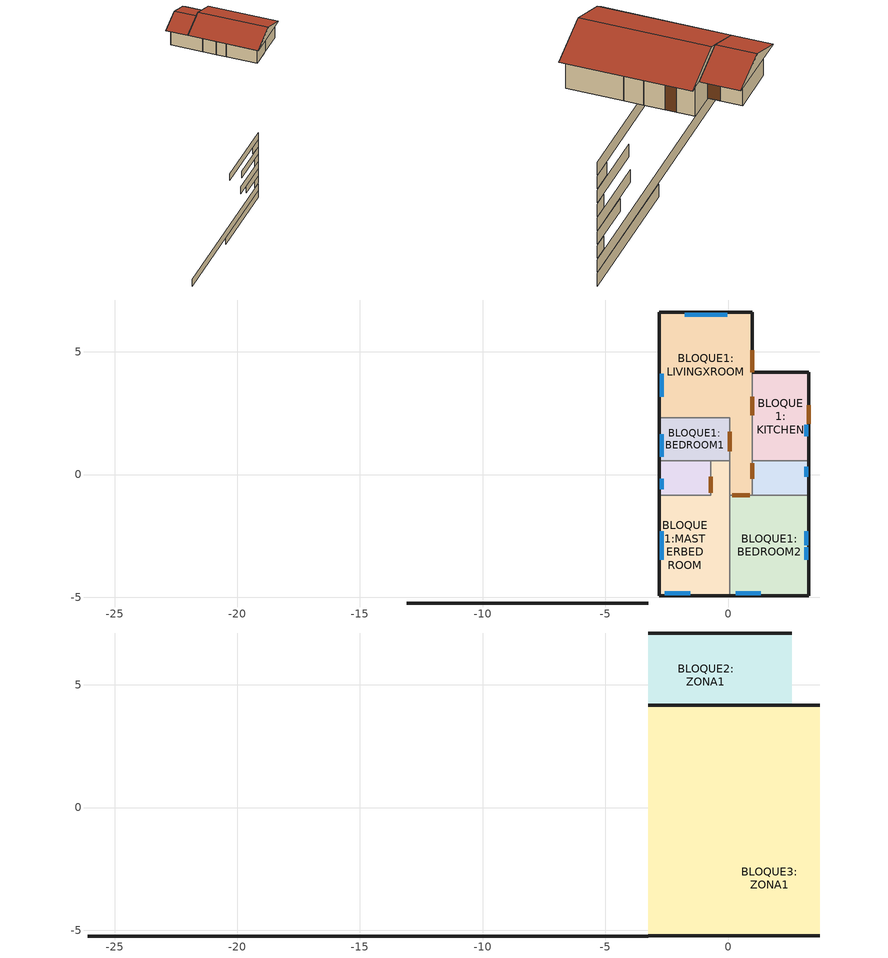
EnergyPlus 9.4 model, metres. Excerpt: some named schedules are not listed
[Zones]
BLOQUE1:LIVINGXROOM
 floor othersideconditionsmodel (Combined ground floor - Uninsulated - Lightweight): 0.08,2.31 0.99,2.3 0.99,-0.84 0.08,-0.84 z0; -2.81,6.61 0.99,6.61 0.99,2.3 -2.81,2.31 z0
 wall outside (Wall - Uninsulated - Lightweight): 0.99,4.16 0.99,6.61 -2.81,6.61 -2.81,2.31 z0:2.3
 wall outside (LinearBridgingConstruction): -3.26,-5.24 -13.09,-5.24 z-11.1:-10.1
 wall to BLOQUE1:BEDROOM1 (Lightweight 2 x 25mm gypsum plasterboard with 100mm cavity): -2.81,2.31 0.08,2.31 0.08,0.56 z0:2.3
 wall to BLOQUE1:MASTERBEDROOM (Lightweight 2 x 25mm gypsum plasterboard with 100mm cavity): 0.08,0.56 0.08,-0.84 z0:2.3
 wall to BLOQUE1:BEDROOM2 (Lightweight 2 x 25mm gypsum plasterboard with 100mm cavity): 0.08,-0.84 0.99,-0.84 z0:2.3
 wall to BLOQUE1:BATHROOM2 (Lightweight 2 x 25mm gypsum plasterboard with 100mm cavity): 0.99,-0.84 0.99,0.56 z0:2.3
 wall to BLOQUE1:KITCHEN (Lightweight 2 x 25mm gypsum plasterboard with 100mm cavity): 0.99,0.56 0.99,4.16 z0:2.3
 window (VENTANA CASO BASE MULCHEN - 1001): -0.03,6.51 -1.77,6.51 z0.74:1.96; -2.71,4.11 -2.71,3.18 z1.04:1.96
 door inside (Wooden door): 0.08,1.74 0.08,0.95 z0:2.1; 0.18,-0.84 0.89,-0.84 / 0.99,-0.18 0.99,0.46 / 0.99,2.42 0.99,3.16 z0:2.12
 door (Copia de Wooden door): 0.99,4.17 0.99,5.06 z0:2.12
BLOQUE1:BEDROOM1
 floor othersideconditionsmodel (Combined ground floor - Uninsulated - Lightweight): -2.81,2.31 0.08,2.31 0.08,0.56 -2.81,0.56 z0
 wall outside (Wall - Uninsulated - Lightweight): -2.81,2.31 -2.81,0.56 z0:2.3
 wall outside (LinearBridgingConstruction): -3.26,-5.24 -5,-5.24 z-12.2:-11.2
 wall to BLOQUE1:BATHROOM1 (Lightweight 2 x 25mm gypsum plasterboard with 100mm cavity): -2.81,0.56 -0.71,0.56 z0:2.3
 wall to BLOQUE1:MASTERBEDROOM (Lightweight 2 x 25mm gypsum plasterboard with 100mm cavity): -0.71,0.56 0.08,0.56 z0:2.3
 window (VENTANA CASO BASE MULCHEN - 1001): -2.71,1.64 -2.71,0.73 z1.07:1.99
BLOQUE1:MASTERBEDROOM
 floor othersideconditionsmodel (Combined ground floor - Uninsulated - Lightweight): -2.81,-0.84 -0.71,-0.84 -0.71,-4.94 -2.81,-4.94 z0; -0.71,0.56 0.08,0.56 0.08,-4.94 -0.71,-4.94 z0
 wall outside (Wall - Uninsulated - Lightweight): -2.81,-0.84 -2.81,-4.94 0.08,-4.94 z0:2.3
 wall outside (LinearBridgingConstruction): -3.26,-5.24 -8.99,-5.24 z-13.3:-12.3
 wall to BLOQUE1:BATHROOM1 (Lightweight 2 x 25mm gypsum plasterboard with 100mm cavity): -0.71,0.56 -0.71,-0.84 -2.81,-0.84 z0:2.3
 wall to BLOQUE1:BEDROOM2 (Lightweight 2 x 25mm gypsum plasterboard with 100mm cavity): 0.08,-4.94 0.08,-0.84 z0:2.3
 window (VENTANA CASO BASE MULCHEN - 1001): -2.71,-2.3 -2.71,-3.47 z1.07:1.99; -2.57,-4.84 -1.55,-4.84 z1.03:1.96
 door inside (Wooden door): -0.71,-0.09 -0.71,-0.74 z0:2.11
BLOQUE1:BEDROOM2
 floor othersideconditionsmodel (Combined ground floor - Uninsulated - Lightweight): 0.08,-0.84 3.29,-0.84 3.29,-4.94 0.08,-4.94 z0
 wall outside (Wall - Uninsulated - Lightweight): 0.08,-4.94 3.29,-4.94 3.29,-0.84 z0:2.3
 wall outside (LinearBridgingConstruction): -3.26,-5.24 -9.26,-5.24 z-15.5:-14.5
 wall to BLOQUE1:BATHROOM2 (Lightweight 2 x 25mm gypsum plasterboard with 100mm cavity): 3.29,-0.84 0.99,-0.84 z0:2.3
 window (VENTANA CASO BASE MULCHEN - 1001): 0.32,-4.84 1.34,-4.84 z1.04:1.96; 3.19,-2.88 3.19,-2.31 / 3.19,-3.47 3.19,-2.96 z1.04:1.95
BLOQUE1:BATHROOM2
 floor othersideconditionsmodel (Combined ground floor - Uninsulated - Lightweight): 0.99,0.56 3.29,0.56 3.29,-0.84 0.99,-0.84 z0
 wall outside (Wall - Uninsulated - Lightweight): 3.29,-0.84 3.29,0.56 z0:2.3
 wall outside (LinearBridgingConstruction): -3.26,-5.24 -4.45,-5.24 z-17.7:-16.7
 wall to BLOQUE1:KITCHEN (Lightweight 2 x 25mm gypsum plasterboard with 100mm cavity_Rev): 3.29,0.56 0.99,0.56 z0:2.3
 window (VENTANA CASO BASE MULCHEN - 1001): 3.19,-0.1 3.19,0.32 z1.51:1.98
BLOQUE1:KITCHEN
 floor othersideconditionsmodel (Combined ground floor - Uninsulated - Lightweight): 0.99,4.16 3.29,4.16 3.29,0.56 0.99,0.56 z0
 wall outside (Wall - Uninsulated - Lightweight): 3.29,0.56 3.29,4.16 0.99,4.16 z0:2.3
 wall outside (LinearBridgingConstruction): -3.26,-5.24 -7.4,-5.24 z-16.6:-15.6
 window (VENTANA CASO BASE MULCHEN - 1001): 3.19,1.56 3.19,2.03 z1.04:1.95
 door (Wooden door): 3.29,2.07 3.29,2.82 z0:1.99
BLOQUE1:BATHROOM1
 floor othersideconditionsmodel (Combined ground floor - Uninsulated - Lightweight): -2.81,0.56 -0.71,0.56 -0.71,-0.84 -2.81,-0.84 z0
 wall outside (Wall - Uninsulated - Lightweight): -2.81,0.56 -2.81,-0.84 z0:2.3
 wall outside (LinearBridgingConstruction): -3.26,-5.24 -4.45,-5.24 z-14.4:-13.4
 window (VENTANA CASO BASE MULCHEN - 1001): -2.71,-0.18 -2.71,-0.6 z1.5:1.98
BLOQUE3:ZONA1
 floor outside (Combined external floor - Uninsulated - Lightweight): -3.26,4.16 -2.81,4.16 -2.81,-4.94 -3.26,-4.94 z2.3; -3.26,-4.94 3.29,-4.94 3.29,-5.24 -3.26,-5.24 z2.3; 3.29,4.16 3.74,4.16 3.74,-5.24 3.29,-5.24 z2.3
 floor to BLOQUE1:LIVINGXROOM (Combined semi-exposed roof - Uninsulated - Lightweight_Rev): 0.08,2.31 -2.81,2.31 -2.81,4.16 0.08,4.16 z2.3; 0.99,-0.84 0.08,-0.84 0.08,4.16 0.99,4.16 z2.3
 floor to BLOQUE1:BEDROOM1 (Combined semi-exposed roof - Uninsulated - Lightweight_Rev): 0.08,0.56 -2.81,0.56 -2.81,2.31 0.08,2.31 z2.3
 floor to BLOQUE1:MASTERBEDROOM (Combined semi-exposed roof - Uninsulated - Lightweight_Rev): 0.08,-0.84 -0.71,-0.84 -0.71,0.56 0.08,0.56 z2.3; 0.08,-4.94 -2.81,-4.94 -2.81,-0.84 0.08,-0.84 z2.3
 floor to BLOQUE1:BATHROOM1 (Combined semi-exposed roof - Uninsulated - Lightweight_Rev): -0.71,-0.84 -2.81,-0.84 -2.81,0.56 -0.71,0.56 z2.3
 floor to BLOQUE1:BEDROOM2 (Combined semi-exposed roof - Uninsulated - Lightweight_Rev): 3.29,-4.94 0.08,-4.94 0.08,-0.84 3.29,-0.84 z2.3
 floor to BLOQUE1:KITCHEN (Combined semi-exposed roof - Uninsulated - Lightweight_Rev): 3.29,0.56 0.99,0.56 0.99,4.16 3.29,4.16 z2.3
 floor to BLOQUE1:BATHROOM2 (Combined semi-exposed roof - Uninsulated - Lightweight_Rev): 3.29,-0.84 0.99,-0.84 0.99,0.56 3.29,0.56 z2.3
 wall outside (Wall - Uninsulated - Lightweight): -3.26,-5.24,2.3 3.74,-5.24,2.3 0.24,-5.24,3.6; 3.74,4.16,2.3 2.59,4.16,2.3 -0.32,4.16,3.39 0.24,4.16,3.6
 wall outside (LinearBridgingConstruction): -3.26,-5.24 -26.1,-5.24 z-18.8:-17.8
 wall to BLOQUE2:ZONA1 (Lightweight 2 x 25mm gypsum plasterboard with 100mm cavity): 2.59,4.16,2.3 -3.26,4.16,2.3 -0.32,4.16,3.39
 roof outside (Pitched roof - Uninsulated - Lightweight): 3.74,-5.24,2.3 3.74,4.16,2.3 0.24,4.16,3.6 0.24,-5.24,3.6; -3.26,4.16,2.3 -3.26,-5.24,2.3 0.24,-5.24,3.6 0.24,4.16,3.6
BLOQUE2:ZONA1
 floor outside (Combined external floor - Uninsulated - Lightweight): 0.99,6.61 2.59,6.61 2.59,4.16 0.99,4.16 z2.3; -2.81,7.11 2.59,7.11 2.59,6.61 -2.81,6.61 z2.3; -3.26,7.11 -2.81,7.11 -2.81,4.16 -3.26,4.16 z2.3
 floor to BLOQUE1:LIVINGXROOM (Combined semi-exposed roof - Uninsulated - Lightweight_Rev): 0.99,4.16 -2.81,4.16 -2.81,6.61 0.99,6.61 z2.3
 wall outside (Wall - Uninsulated - Lightweight): -3.26,4.16,2.3 -0.32,4.16,3.39 -0.33,4.16,3.4; 2.59,7.11,2.3 -3.26,7.11,2.3 -0.33,7.11,3.4
 wall outside (LinearBridgingConstruction): -3.26,-5.24 -14.4,-5.24 z-19.9:-18.9
 roof outside (Pitched roof - Uninsulated - Lightweight): -3.26,7.11,2.3 -3.26,4.16,2.3 -0.33,4.16,3.4 -0.33,7.11,3.4; 2.59,4.16,2.3 2.59,7.11,2.3 -0.33,7.11,3.4 -0.33,4.16,3.4
[Building]
Edificio Residencial: North Axis=0; Terrain=Suburbs; Loads Convergence Tolerance Value=0.04; Temperature Convergence Tolerance Value=0.4; Solar Distribution=FullExterior; Maximum Number of Warmup Days=25; Minimum Number of Warmup Days=6
[Site:Location]
Sitio (01-01:31-12)  (01-01:31-12): Latitude=-36.77; Longitude=-73.07; Time Zone=-4; Elevation=148
[SizingPeriod:DesignDay] Month=7; Day of Month=15; Humidity Condition Type=WetBulb; Barometric Pressure=99559.6; Wind Direction=0; Rain Indicator=No; Snow Indicator=No; Daylight Saving Time Indicator=No
Name | Day Type | Maximum DryBulb Temperature | Daily DryBulb Temperature Range | Wetbulb or DewPoint at Maximum DryBulb | Wind Speed | Solar Model Indicator | Sky Clearness
Summer Design Day in Sitio (01-01:31-12) Jul | SummerDesignDay | 24.4 | 11.1 | 17.2 | 0 | ASHRAEClearSky | 0.98
Winter Design Day in Sitio (01-01:31-12) | WinterDesignDay | 1.2 | 0 | 1.2 | 17.4 |  | 0
[Site:GroundTemperature:BuildingSurface]
18, 18, 18, 18, 18, 18, 18, 18, 18, 18, 18, 18
[Site:GroundTemperature:FCfactorMethod]
January Ground Temperature=18.74; February Ground Temperature=19.18; March Ground Temperature=18.19; April Ground Temperature=16.7; May Ground Temperature=12.9; June Ground Temperature=10.01; July Ground Temperature=8.1; August Ground Temperature=7.58; September Ground Temperature=8.67; October Ground Temperature=10.99; November Ground Temperature=14.03; December Ground Temperature=16.81
[Site:GroundTemperature:Shallow]
14, 14, 14, 14, 14, 14, 14, 14, 14, 14, 14, 14
[Site:GroundTemperature:Deep]
14, 14, 14, 14, 14, 14, 14, 14, 14, 14, 14, 14
[Site:GroundTemperature:Undisturbed:FiniteDifference]
Default Slab - Ground Temperature Object - Finite Difference: 0.52, 2050, 184, 30, 50, 0.4
[Site:GroundDomain:Slab]
Default Slab: 10, 1, 5, 0.52, 2050, 184, 30, 50, Site:GroundTemperature:Undisturbed:FiniteDifference, Default Slab - Ground Temperature Object - Finite Difference, 0.4, Default Slab - Slab Boundary Condition Model - 1, OnGrade, NO, EPS 10 mm_0.05, FULL, 5, NO, EPS 10 mm_0.05, 1, Hourly
[Site:GroundReflectance]
0.2, 0.2, 0.2, 0.2, 0.2, 0.2, 0.2, 0.2, 0.2, 0.2, 0.2, 0.2
[Site:GroundReflectance:SnowModifier]
2, 2
[Material] Roughness=Rough; Thermal Absorptance=0.9
Name | Thickness | Conductivity | Density | Specific Heat | Solar Absorptance | Visible Absorptance
Cast Concrete_.1 | 0.1 | 1.13 | 2000 | 1000 | 0.6 | 0.6
Floor/Roof Screed_.07 | 0.07 | 0.41 | 1200 | 840 | 0.73 | 0.73
Timber Flooring_.03 | 0.03 | 0.14 | 650 | 1200 | 0.78 | 0.78
Plywood (Heavyweight)_.01 | 0.01 | 0.15 | 700 | 1420 | 0.78 | 0.78
Plasterboard_.013 | 0.013 | 0.25 | 2800 | 896 | 0.5 | 0.5
Gypsum Plasterboard_.025 | 0.025 | 0.25 | 900 | 1000 | 0.5 | 0.5
Painted Oak_.035 | 0.035 | 0.19 | 700 | 2390 | 0.5 | 0.5
Lightweight Metallic Cladding_.006 | 0.006 | 0.29 | 1250 | 1000 | 0.4 | 0.4
Gypsum Plasterboard_.013 | 0.013 | 0.25 | 900 | 1000 | 0.5 | 0.5
Painted Oak_.05 | 0.05 | 0.19 | 700 | 2390 | 0.5 | 0.5
Standard insulation_.016 | 0.016 | 0.04 | 12 | 840 | 0.7 | 0.7
External Rendering_.025 | 0.025 | 0.5 | 1300 | 1000 | 0.7 | 0.7
Timber Flooring_.005 | 0.005 | 0.14 | 650 | 1200 | 0.78 | 0.78
Clay Tile (roofing)_.025 | 0.025 | 1 | 2000 | 800 | 0.7 | 0.7
Roofing Felt_.005 | 0.005 | 0.19 | 960 | 837 | 0.8 | 0.8
EPS 10 mm_0.05 | 0.05 | 0.04 | 15 | 1300 | 0.6 | 0.6
[Material:NoMass] Roughness=Rough
Name | Thermal Resistance | Thermal Absorptance | Solar Absorptance | Visible Absorptance
LinearBridgingLayer | 0.6267 | 1e-05 | 0 | 0
4_RVAL_2 | 0.18 | 0.9 | 0.7 | 0.7
5_RVAL_2; 6_RVAL_2; 9_RVAL_2; 13_RVAL_2; 15_RVAL_2 | 0.15 | 0.9 | 0.7 | 0.7
[WindowMaterial:Glazing]
2: Optical Data Type=SpectralAverage; Thickness=0.003; Solar Transmittance at Normal Incidence=0.837; Front Side Solar Reflectance at Normal Incidence=0.075; Back Side Solar Reflectance at Normal Incidence=0.075; Visible Transmittance at Normal Incidence=0.898; Front Side Visible Reflectance at Normal Incidence=0.081; Back Side Visible Reflectance at Normal Incidence=0.081; Infrared Transmittance at Normal Incidence=0; Front Side Infrared Hemispherical Emissivity=0.84; Back Side Infrared Hemispherical Emissivity=0.84; Conductivity=0.9; Dirt Correction Factor for Solar and Visible Transmittance=1
[Construction]
LinearBridgingConstruction: LinearBridgingLayer
Combined ground floor - Uninsulated - Lightweight: Cast Concrete_.1, Floor/Roof Screed_.07, Timber Flooring_.03
Combined semi-exposed roof - Uninsulated - Lightweight_Rev: Plasterboard_.013, 4_RVAL_2, Plywood (Heavyweight)_.01
Lightweight 2 x 25mm gypsum plasterboard with 100mm cavity: Gypsum Plasterboard_.025, 5_RVAL_2, Gypsum Plasterboard_.025
Lightweight 2 x 25mm gypsum plasterboard with 100mm cavity_Rev: Gypsum Plasterboard_.025, 6_RVAL_2, Gypsum Plasterboard_.025
Wooden door: Painted Oak_.035
Wall - Uninsulated - Lightweight: Lightweight Metallic Cladding_.006, 9_RVAL_2, Gypsum Plasterboard_.013
Copia de Wooden door: Painted Oak_.05, Standard insulation_.016
Combined external floor - Uninsulated - Lightweight: External Rendering_.025, 13_RVAL_2, Timber Flooring_.005
Pitched roof - Uninsulated - Lightweight: Clay Tile (roofing)_.025, 15_RVAL_2, Roofing Felt_.005
VENTANA CASO BASE MULCHEN - 1001: 2
[Zone] Type=1; Multiplier=1; Zone Inside Convection Algorithm=TARP
Name | Volume | Floor Area | Part of Total Floor Area
BLOQUE1:LIVINGXROOM | 40.5338 | 17.6234 | Yes
BLOQUE1:BEDROOM1 | 10.0797 | 4.3825 | Yes
BLOQUE1:MASTERBEDROOM | 27.0001 | 11.7392 | Yes
BLOQUE1:BATHROOM1 | 5.6308 | 2.4482 | Yes
BLOQUE1:BEDROOM2 | 27.9068 | 12.1334 | Yes
BLOQUE1:KITCHEN | 17.1453 | 7.4545 | Yes
BLOQUE1:BATHROOM2 | 6.2019 | 2.6965 | Yes
BLOQUE3:ZONA1 | 31.4691 | 56.0116 | No
BLOQUE2:ZONA1 | 6.3647 | 13.7826 | No
[SurfaceProperty:OtherSideConditionsModel]
Default Slab - Slab Boundary Condition Model - 1: Type of Modeling=GroundCoupledSurface
[PEOPLE] Number of People Schedule=Heating_activation_time_chile; Number of People Calculation Method=Area/Person; Zone Floor Area per Person=46.452; Fraction Radiant=0.3; Sensible Heat Fraction=.5; Carbon Dioxide Generation Rate=3.82e-08; Enable ASHRAE 55 Comfort Warnings=No; Mean Radiant Temperature Calculation Type=ZoneAveraged; Work Efficiency Schedule=Work efficiency; Clothing Insulation Calculation Method=ClothingInsulationSchedule; Air Velocity Schedule=Default Air Velocity for Comfort Calculations
Name | Zone or ZoneList | Activity Level Schedule | Clothing Insulation Schedule
People BLOQUE1:LIVINGXROOM | BLOQUE1:LIVINGXROOM | Activity Schedule 5288 | Clothing Schedule 5288
People BLOQUE1:BEDROOM1 | BLOQUE1:BEDROOM1 | Activity Schedule 5300 | Clothing Schedule 5300
People BLOQUE1:MASTERBEDROOM | BLOQUE1:MASTERBEDROOM | Activity Schedule 5308 | Clothing Schedule 5308
People BLOQUE1:BATHROOM1 | BLOQUE1:BATHROOM1 | Activity Schedule 5318 | Clothing Schedule 5318
People BLOQUE1:BEDROOM2 | BLOQUE1:BEDROOM2 | Activity Schedule 5325 | Clothing Schedule 5325
People BLOQUE1:KITCHEN | BLOQUE1:KITCHEN | Activity Schedule 5333 | Clothing Schedule 5333
People BLOQUE1:BATHROOM2 | BLOQUE1:BATHROOM2 | Activity Schedule 5340 | Clothing Schedule 5340
[Lights] Schedule=Residential Light; Design Level Calculation Method=Watts/Area; Watts per Zone Floor Area=1.5; Return Air Fraction=0; Fraction Radiant=0.3; Fraction Visible=0.2; Fraction Replaceable=1
Name | Zone or ZoneList | EndUse Subcategory
BLOQUE1:LIVINGXROOM General lighting | BLOQUE1:LIVINGXROOM | ELECTRIC EQUIPMENT#BLOQUE1:LIVINGXROOM#GeneralLights
BLOQUE1:BEDROOM1 General lighting | BLOQUE1:BEDROOM1 | ELECTRIC EQUIPMENT#BLOQUE1:BEDROOM1#GeneralLights
BLOQUE1:MASTERBEDROOM General lighting | BLOQUE1:MASTERBEDROOM | ELECTRIC EQUIPMENT#BLOQUE1:MASTERBEDROOM#GeneralLights
BLOQUE1:BATHROOM1 General lighting | BLOQUE1:BATHROOM1 | ELECTRIC EQUIPMENT#BLOQUE1:BATHROOM1#GeneralLights
BLOQUE1:BEDROOM2 General lighting | BLOQUE1:BEDROOM2 | ELECTRIC EQUIPMENT#BLOQUE1:BEDROOM2#GeneralLights
BLOQUE1:KITCHEN General lighting | BLOQUE1:KITCHEN | ELECTRIC EQUIPMENT#BLOQUE1:KITCHEN#GeneralLights
BLOQUE1:BATHROOM2 General lighting | BLOQUE1:BATHROOM2 | ELECTRIC EQUIPMENT#BLOQUE1:BATHROOM2#GeneralLights
[OtherEquipment] Fuel Type=Electricity; Schedule=On 24/7; Design Level Calculation Method=Watts/Area; Fraction Latent=0; Fraction Radiant=0.2; Fraction Lost=0; Carbon Dioxide Generation Rate=0; EndUse Subcategory=General
Name | Zone or ZoneList | Power per Zone Floor Area
BLOQUE1:LIVINGXROOM Miscellaneous gain | BLOQUE1:LIVINGXROOM | 13.03
BLOQUE1:BEDROOM1 Miscellaneous gain | BLOQUE1:BEDROOM1 | 13.03
BLOQUE1:MASTERBEDROOM Miscellaneous gain | BLOQUE1:MASTERBEDROOM | 8
BLOQUE1:BATHROOM1 Miscellaneous gain | BLOQUE1:BATHROOM1 | 8
BLOQUE1:BEDROOM2 Miscellaneous gain | BLOQUE1:BEDROOM2 | 8
BLOQUE1:KITCHEN Miscellaneous gain | BLOQUE1:KITCHEN | 13.03
BLOQUE1:BATHROOM2 Miscellaneous gain | BLOQUE1:BATHROOM2 | 13.03
[DesignSpecification:ZoneAirDistribution] Zone Air Distribution Effectiveness in Cooling Mode=1; Zone Air Distribution Effectiveness in Heating Mode=1
BLOQUE1:LIVINGXROOM; BLOQUE1:BEDROOM1; BLOQUE1:MASTERBEDROOM; BLOQUE1:BATHROOM1; BLOQUE1:BEDROOM2; BLOQUE1:KITCHEN; BLOQUE1:BATHROOM2
[Sizing:Zone] Zone Cooling Design Supply Air Temperature Input Method=SupplyAirTemperature; Zone Cooling Design Supply Air Temperature=12; Zone Cooling Design Supply Air Temperature Difference=0; Zone Heating Design Supply Air Temperature Input Method=SupplyAirTemperature; Zone Heating Design Supply Air Temperature=35; Zone Heating Design Supply Air Temperature Difference=0; Zone Cooling Design Supply Air Humidity Ratio=0.008; Zone Heating Design Supply Air Humidity Ratio=0.016; Zone Heating Sizing Factor=1.25; Zone Cooling Sizing Factor=1.15; Cooling Design Air Flow Method=DesignDay; Cooling Minimum Air Flow Fraction=0; Heating Design Air Flow Method=DesignDay
Name | Design Specification Zone Air Distribution Object
BLOQUE1:LIVINGXROOM | BLOQUE1:LIVINGXROOM
BLOQUE1:BEDROOM1 | BLOQUE1:BEDROOM1
BLOQUE1:MASTERBEDROOM | BLOQUE1:MASTERBEDROOM
BLOQUE1:BATHROOM1 | BLOQUE1:BATHROOM1
BLOQUE1:BEDROOM2 | BLOQUE1:BEDROOM2
BLOQUE1:KITCHEN | BLOQUE1:KITCHEN
BLOQUE1:BATHROOM2 | BLOQUE1:BATHROOM2
[ZoneControl:Thermostat] Control Type Schedule=Zone Control Type Sched
Name | Zone or ZoneList | Control 1
BLOQUE1:LIVINGXROOM Thermostat | BLOQUE1:LIVINGXROOM | Dual Setpoint - Zone BLOQUE1:LIVINGXROOM
BLOQUE1:BEDROOM1 Thermostat | BLOQUE1:BEDROOM1 | Dual Setpoint - Zone BLOQUE1:BEDROOM1
BLOQUE1:MASTERBEDROOM Thermostat | BLOQUE1:MASTERBEDROOM | Dual Setpoint - Zone BLOQUE1:MASTERBEDROOM
BLOQUE1:BATHROOM1 Thermostat | BLOQUE1:BATHROOM1 | Dual Setpoint - Zone BLOQUE1:BATHROOM1
BLOQUE1:BEDROOM2 Thermostat | BLOQUE1:BEDROOM2 | Dual Setpoint - Zone BLOQUE1:BEDROOM2
BLOQUE1:KITCHEN Thermostat | BLOQUE1:KITCHEN | Dual Setpoint - Zone BLOQUE1:KITCHEN
BLOQUE1:BATHROOM2 Thermostat | BLOQUE1:BATHROOM2 | Dual Setpoint - Zone BLOQUE1:BATHROOM2
[ZoneControl:Thermostat:OperativeTemperature] Radiative Fraction Input Mode=Constant; Fixed Radiative Fraction=0.5
Name | Thermostat
 | BLOQUE1:LIVINGXROOM Thermostat
 | BLOQUE1:BEDROOM1 Thermostat
 | BLOQUE1:MASTERBEDROOM Thermostat
 | BLOQUE1:BATHROOM1 Thermostat
 | BLOQUE1:BEDROOM2 Thermostat
 | BLOQUE1:KITCHEN Thermostat
 | BLOQUE1:BATHROOM2 Thermostat
[ThermostatSetpoint:DualSetpoint]
Name | Heating Setpoint Temperature Schedule | Cooling Setpoint Temperature Schedule
Dual Setpoint - Zone BLOQUE1:LIVINGXROOM | BLOQUE1:LIVINGXROOM Heating Setpoint Schedule | BLOQUE1:LIVINGXROOM Cooling SP Sch
Dual Setpoint - Zone BLOQUE1:BEDROOM1 | BLOQUE1:BEDROOM1 Heating Setpoint Schedule | BLOQUE1:BEDROOM1 Cooling SP Sch
Dual Setpoint - Zone BLOQUE1:MASTERBEDROOM | BLOQUE1:MASTERBEDROOM Heating Setpoint Schedule | BLOQUE1:MASTERBEDROOM Cooling SP Sch
Dual Setpoint - Zone BLOQUE1:BATHROOM1 | BLOQUE1:BATHROOM1 Heating Setpoint Schedule | BLOQUE1:BATHROOM1 Cooling SP Sch
Dual Setpoint - Zone BLOQUE1:BEDROOM2 | BLOQUE1:BEDROOM2 Heating Setpoint Schedule | BLOQUE1:BEDROOM2 Cooling SP Sch
Dual Setpoint - Zone BLOQUE1:KITCHEN | BLOQUE1:KITCHEN Heating Setpoint Schedule | BLOQUE1:KITCHEN Cooling SP Sch
Dual Setpoint - Zone BLOQUE1:BATHROOM2 | BLOQUE1:BATHROOM2 Heating Setpoint Schedule | BLOQUE1:BATHROOM2 Cooling SP Sch
[ZoneHVAC:IdealLoadsAirSystem] Maximum Heating Supply Air Temperature=99; Minimum Cooling Supply Air Temperature=-99; Maximum Heating Supply Air Humidity Ratio=0.001; Minimum Cooling Supply Air Humidity Ratio=0.01; Heating Limit=LimitCapacity; Maximum Heating Air Flow Rate=Autosize; Maximum Sensible Heating Capacity=Autosize; Cooling Limit=LimitFlowRateAndCapacity; Maximum Cooling Air Flow Rate=Autosize; Maximum Total Cooling Capacity=Autosize; Dehumidification Control Type=None; Humidification Control Type=None; Outdoor Air Economizer Type=NoEconomizer
Name | Heating Availability Schedule | Cooling Availability Schedule
BLOQUE1:LIVINGXROOM Ideal Loads Air | BLOQUE1:LIVINGXROOM Heating Availability Sch | BLOQUE1:LIVINGXROOM Cooling Availability Sch
BLOQUE1:BEDROOM1 Ideal Loads Air | BLOQUE1:BEDROOM1 Heating Availability Sch | BLOQUE1:BEDROOM1 Cooling Availability Sch
BLOQUE1:MASTERBEDROOM Ideal Loads Air | BLOQUE1:MASTERBEDROOM Heating Availability Sch | BLOQUE1:MASTERBEDROOM Cooling Availability Sch
BLOQUE1:BATHROOM1 Ideal Loads Air | BLOQUE1:BATHROOM1 Heating Availability Sch | BLOQUE1:BATHROOM1 Cooling Availability Sch
BLOQUE1:BEDROOM2 Ideal Loads Air | BLOQUE1:BEDROOM2 Heating Availability Sch | BLOQUE1:BEDROOM2 Cooling Availability Sch
BLOQUE1:KITCHEN Ideal Loads Air | BLOQUE1:KITCHEN Heating Availability Sch | BLOQUE1:KITCHEN Cooling Availability Sch
BLOQUE1:BATHROOM2 Ideal Loads Air | BLOQUE1:BATHROOM2 Heating Availability Sch | BLOQUE1:BATHROOM2 Cooling Availability Sch
[Zone equipment]
BLOQUE1:LIVINGXROOM: BLOQUE1:LIVINGXROOM Ideal Loads Air
BLOQUE1:BEDROOM1: BLOQUE1:BEDROOM1 Ideal Loads Air
BLOQUE1:MASTERBEDROOM: BLOQUE1:MASTERBEDROOM Ideal Loads Air
BLOQUE1:BATHROOM1: BLOQUE1:BATHROOM1 Ideal Loads Air
BLOQUE1:BEDROOM2: BLOQUE1:BEDROOM2 Ideal Loads Air
BLOQUE1:KITCHEN: BLOQUE1:KITCHEN Ideal Loads Air
BLOQUE1:BATHROOM2: BLOQUE1:BATHROOM2 Ideal Loads Air
[AvailabilityManager:HybridVentilation] Use Weather File Rain Indicators=YES; Maximum Wind Speed=40; Minimum Outdoor Temperature=15; Maximum Outdoor Temperature=100; Minimum Outdoor Enthalpy=20000; Maximum Outdoor Enthalpy=30000; Minimum Outdoor Dewpoint=15; Maximum Outdoor Dewpoint=30; Minimum Outdoor Ventilation Air Schedule=Minimum outdoor ventilation air schedule: Always 1 ac/h; Opening Factor Function of Wind Speed Curve=Opening Factor Function of Wind Speed Curve; AirflowNetwork Control Type Schedule=AirflowNetwork Control Type Schedule: Always 1
Name | Control Zone | Ventilation Control Mode Schedule
BLOQUE1:LIVINGXROOM Ideal Loads Air | BLOQUE1:LIVINGXROOM | Ventilation control mode schedule BLOQUE1:LIVINGXROOM Ideal Loads Air
BLOQUE1:BEDROOM1 Ideal Loads Air | BLOQUE1:BEDROOM1 | Ventilation control mode schedule BLOQUE1:BEDROOM1 Ideal Loads Air
BLOQUE1:MASTERBEDROOM Ideal Loads Air | BLOQUE1:MASTERBEDROOM | Ventilation control mode schedule BLOQUE1:MASTERBEDROOM Ideal Loads Air
BLOQUE1:BATHROOM1 Ideal Loads Air | BLOQUE1:BATHROOM1 | Ventilation control mode schedule BLOQUE1:BATHROOM1 Ideal Loads Air
BLOQUE1:BEDROOM2 Ideal Loads Air | BLOQUE1:BEDROOM2 | Ventilation control mode schedule BLOQUE1:BEDROOM2 Ideal Loads Air
BLOQUE1:KITCHEN Ideal Loads Air | BLOQUE1:KITCHEN | Ventilation control mode schedule BLOQUE1:KITCHEN Ideal Loads Air
BLOQUE1:BATHROOM2 Ideal Loads Air | BLOQUE1:BATHROOM2 | Ventilation control mode schedule BLOQUE1:BATHROOM2 Ideal Loads Air
[Schedule:Day:Hourly]
Summer Control Type Day Sch; Winter Control Type Day Sch: 4, 4, 4, 4, 4, 4, 4, 4, 4, 4, 4, 4, 4, 4, 4, 4, 4, 4, 4, 4, 4, 4, 4, 4
[Schedule:Week:Daily]
Summer Control Type Week Sch: Summer Control Type Day Sch, Summer Control Type Day Sch, Summer Control Type Day Sch, Summer Control Type Day Sch, Summer Control Type Day Sch, Summer Control Type Day Sch, Summer Control Type Day Sch, Summer Control Type Day Sch, Summer Control Type Day Sch, Summer Control Type Day Sch, Summer Control Type Day Sch, Summer Control Type Day Sch
Winter Control Type Week Sch: Winter Control Type Day Sch, Winter Control Type Day Sch, Winter Control Type Day Sch, Winter Control Type Day Sch, Winter Control Type Day Sch, Winter Control Type Day Sch, Winter Control Type Day Sch, Winter Control Type Day Sch, Winter Control Type Day Sch, Winter Control Type Day Sch, Winter Control Type Day Sch, Winter Control Type Day Sch
[Schedule:Year]
Zone Control Type Sched: Summer Control Type Week Sch, 1, 1, 3, 31, Winter Control Type Week Sch, 4, 1, 9, 30, Summer Control Type Week Sch, 10, 1, 12, 31
[Schedule:Compact]
Work efficiency: Through: 12/31, For: AllDays, Until: 24:00, 0
On 24/7; Minimum outdoor ventilation air schedule: Always 1 ac/h; AirflowNetwork Control Type Schedule: Always 1; Ventilation control mode schedule BLOQUE1:LIVINGXROOM Ideal Loads Air; Ventilation control mode schedule BLOQUE1:BEDROOM1 Ideal Loads Air; Ventilation control mode schedule BLOQUE1:MASTERBEDROOM Ideal Loads Air; Ventilation control mode schedule BLOQUE1:BATHROOM1 Ideal Loads Air; Ventilation control mode schedule BLOQUE1:BEDROOM2 Ideal Loads Air; Ventilation control mode schedule BLOQUE1:KITCHEN Ideal Loads Air; Ventilation control mode schedule BLOQUE1:BATHROOM2 Ideal Loads Air: Through: 12/31, For: AllDays, Until: 24:00, 1
Residential Light: Through: 31 Dec, For: Weekdays, Until: 06:00, 0, Until: 22:00, 1, Until: 23:00, 0.8, Until: 24:00, 0.2, For: Saturday, Until: 07:00, 0, Until: 22:00, 1, Until: 23:00, 0.8, Until: 24:00, 0.2, For: Sunday Holidays, Until: 07:00, 0, Until: 22:00, 1, Until: 23:00, 0.8, Until: 24:00, 0.2, For: SummerDesignDay, Until: 24:00, 1, For: AllOtherDays, Until: 24:00, 0
Default Air Velocity for Comfort Calculations: Through: 12/31, For: AllDays, Until: 24:00, 0.137
Activity Schedule 5288; Activity Schedule 5300; Activity Schedule 5308; Activity Schedule 5318; Activity Schedule 5325; Activity Schedule 5333; Activity Schedule 5340: Through: 12/31, For: AllDays, Until: 24:00, 117
Clothing Schedule 5288; Clothing Schedule 5300; Clothing Schedule 5308; Clothing Schedule 5318; Clothing Schedule 5325; Clothing Schedule 5333; Clothing Schedule 5340: Through: 4/1, For: AllDays, Until: 24:00, .5, Through: 9/30, For: AllDays, Until: 24:00, 1, Through: 12/31, For: AllDays, Until: 24:00, .5
BLOQUE1:LIVINGXROOM Heating Setpoint Schedule; BLOQUE1:BEDROOM1 Heating Setpoint Schedule; BLOQUE1:MASTERBEDROOM Heating Setpoint Schedule; BLOQUE1:BATHROOM1 Heating Setpoint Schedule; BLOQUE1:BEDROOM2 Heating Setpoint Schedule; BLOQUE1:KITCHEN Heating Setpoint Schedule; BLOQUE1:BATHROOM2 Heating Setpoint Schedule: Through: 31 Dec, For: Weekdays SummerDesignDay, Until: 06:00, 13, Until: 18:00, 20, Until: 24:00, 13, For: WinterDesignDay, Until: 24:00, 20, For: Weekends, Until: 24:00, 13, For: AllOtherDays, Until: 24:00, 13
BLOQUE1:LIVINGXROOM Heating Availability Sch; BLOQUE1:LIVINGXROOM Cooling Availability Sch; BLOQUE1:BEDROOM1 Heating Availability Sch; BLOQUE1:BEDROOM1 Cooling Availability Sch; BLOQUE1:MASTERBEDROOM Heating Availability Sch; BLOQUE1:MASTERBEDROOM Cooling Availability Sch; BLOQUE1:BATHROOM1 Heating Availability Sch; BLOQUE1:BATHROOM1 Cooling Availability Sch; BLOQUE1:BEDROOM2 Heating Availability Sch; BLOQUE1:BEDROOM2 Cooling Availability Sch; BLOQUE1:KITCHEN Heating Availability Sch; BLOQUE1:KITCHEN Cooling Availability Sch; BLOQUE1:BATHROOM2 Heating Availability Sch; BLOQUE1:BATHROOM2 Cooling Availability Sch: Through: 31 Dec, For: Weekdays SummerDesignDay, Until: 06:00, 1, Until: 18:00, 1, Until: 24:00, 1, For: WinterDesignDay, Until: 24:00, 1, For: Weekends, Until: 24:00, 1, For: AllOtherDays, Until: 24:00, 1
BLOQUE1:LIVINGXROOM Cooling SP Sch; BLOQUE1:BEDROOM1 Cooling SP Sch; BLOQUE1:MASTERBEDROOM Cooling SP Sch; BLOQUE1:BATHROOM1 Cooling SP Sch; BLOQUE1:BEDROOM2 Cooling SP Sch; BLOQUE1:KITCHEN Cooling SP Sch; BLOQUE1:BATHROOM2 Cooling SP Sch: Through: 31 Dec, For: Weekdays SummerDesignDay, Until: 06:00, 32, Until: 18:00, 26, Until: 24:00, 32, For: WinterDesignDay, Until: 24:00, 26, For: Weekends, Until: 24:00, 32, For: AllOtherDays, Until: 24:00, 32
[SCHEDULE:COMPACT]
Heating_activation_time_chile: Through: 1/31, For: AllDays, Until: 6:00, 0, Until: 9:00, 1, Until: 17:00, 0, Until: 23:00, 1, Until: 24:00, 0, Through: 2/28, For: AllDays, Until: 6:00, 0, Until: 9:00, 1, Until: 17:00, 0, Until: 23:00, 1, Until: 24:00, 0, Through: 3/31, For: AllDays, Until: 6:00, 0, Until: 9:00, 1, Until: 17:00, 0, Until: 23:00, 1, Until: 24:00, 0, Through: 4/30, For: AllDays, Until: 6:00, 0, Until: 9:00, 1, Until: 17:00, 0, Until: 23:00, 1, Until: 24:00, 0, Through: 5/31, For: AllDays, Until: 6:00, 0, Until: 9:00, 1, Until: 17:00, 0, Until: 24:00, 1, Through: 6/30, For: AllDays, Until: 6:00, 0, Until: 9:00, 1, Until: 17:00, 0, Until: 24:00, 1, Through: 7/31, For: AllDays, Until: 6:00, 0, Until: 9:00, 1, Until: 17:00, 0, Until: 24:00, 1, Through: 8/31, For: AllDays, Until: 6:00, 0, Until: 9:00, 1, Until: 17:00, 0, Until: 24:00, 1, Through: 9/30, For: AllDays, Until: 6:00, 0, Until: 9:00, 1, Until: 17:00, 0, Until: 23:00, 1, Until: 24:00, 0, Through: 10/31, For: AllDays, Until: 6:00, 0, Until: 9:00, 1, Until: 17:00, 0, Until: 24:00, 1, Through: 11/30, For: AllDays, Until: 6:00, 0, Until: 9:00, 1, Until: 17:00, 0, Until: 24:00, 1, Through: 12/31, For: AllDays, Until: 6:00, 0, Until: 9:00, 1, Until: 17:00, 0, Until: 24:00, 1
[Curve:Linear]
Opening Factor Function of Wind Speed Curve: Coefficient1 Constant=1; Coefficient2 x=0; Minimum Value of x=0; Maximum Value of x=1
[AirflowNetwork:SimulationControl]
VENT: AirflowNetwork Control=MultizoneWithoutDistribution; Wind Pressure Coefficient Type=Input; Height Selection for Local Wind Pressure Calculation=OpeningHeight; Building Type=LowRise; Maximum Number of Iterations=1000; Initialization Type=ZeroNodePressures; Relative Airflow Convergence Tolerance=0.0001; Absolute Airflow Convergence Tolerance=1e-06; Convergence Acceleration Limit=-0.5; Azimuth Angle of Long Axis of Building=0; Ratio of Building Width Along Short Axis to Width Along Long Axis=1
[AirflowNetwork:MultiZone:Zone] Ventilation Control Mode=Temperature; Ventilation Control Zone Temperature Setpoint Schedule=20001
Name | Venting Availability Schedule
BLOQUE1:LIVINGXROOM; BLOQUE1:BEDROOM1; BLOQUE1:MASTERBEDROOM; BLOQUE1:BATHROOM1; BLOQUE1:BEDROOM2; BLOQUE1:KITCHEN; BLOQUE1:BATHROOM2 | CEV HORARIO CARGAS INTERNAS ASOCIADAS A OCUPANTES 2O22
BLOQUE3:ZONA1; BLOQUE2:ZONA1 | 20002
[AirflowNetwork:MultiZone:Surface] WindowDoor Opening Factor or Crack Factor=1
BLOQUE1:LIVINGXROOM_Ceiling_1_0_0: Leakage Component=BLOQUE1:LIVINGXROOM_Ceiling_1_0_0
BLOQUE1:LIVINGXROOM_Ceiling_1_0_1: Leakage Component=BLOQUE1:LIVINGXROOM_Ceiling_1_0_1
BLOQUE1:LIVINGXROOM_Ceiling_1_1_0: Leakage Component=BLOQUE1:LIVINGXROOM_Ceiling_1_1_0
BLOQUE1:LIVINGXROOM_Partition_2_0_0: Leakage Component=BLOQUE1:LIVINGXROOM_Partition_2_0_0
BLOQUE1:LIVINGXROOM_Partition_3_0_0: Leakage Component=BLOQUE1:LIVINGXROOM_Partition_3_0_0
BLOQUE1:LIVINGXROOM_Partition_3_0_0_0_0_0_Door: Leakage Component=BLOQUE1:LIVINGXROOM_Partition_3_0_0_0_0_0_Door; Ventilation Control Mode=Constant; Venting Availability Schedule=CEV HORARIO CARGAS INTERNAS ASOCIADAS A OCUPANTES 2O22
BLOQUE1:LIVINGXROOM_Partition_4_0_0: Leakage Component=BLOQUE1:LIVINGXROOM_Partition_4_0_0
BLOQUE1:LIVINGXROOM_Partition_5_0_0: Leakage Component=BLOQUE1:LIVINGXROOM_Partition_5_0_0
BLOQUE1:LIVINGXROOM_Partition_5_0_0_0_0_0_Door: Leakage Component=BLOQUE1:LIVINGXROOM_Partition_5_0_0_0_0_0_Door; Ventilation Control Mode=Constant; Venting Availability Schedule=CEV HORARIO CARGAS INTERNAS ASOCIADAS A OCUPANTES 2O22
BLOQUE1:LIVINGXROOM_Partition_6_0_0: Leakage Component=BLOQUE1:LIVINGXROOM_Partition_6_0_0
BLOQUE1:LIVINGXROOM_Partition_6_0_0_0_0_0_Door: Leakage Component=BLOQUE1:LIVINGXROOM_Partition_6_0_0_0_0_0_Door; Ventilation Control Mode=Constant; Venting Availability Schedule=CEV HORARIO CARGAS INTERNAS ASOCIADAS A OCUPANTES 2O22
BLOQUE1:LIVINGXROOM_Partition_7_0_0: Leakage Component=BLOQUE1:LIVINGXROOM_Partition_7_0_0
BLOQUE1:LIVINGXROOM_Partition_7_0_0_0_0_0_Door: Leakage Component=BLOQUE1:LIVINGXROOM_Partition_7_0_0_0_0_0_Door; Ventilation Control Mode=Constant; Venting Availability Schedule=CEV HORARIO CARGAS INTERNAS ASOCIADAS A OCUPANTES 2O22
BLOQUE1:LIVINGXROOM_Wall_8_0_0: Leakage Component=BLOQUE1:LIVINGXROOM_Wall_8_0_0
BLOQUE1:LIVINGXROOM_Wall_8_0_0_0_0_0_Door: Leakage Component=BLOQUE1:LIVINGXROOM_Wall_8_0_0_0_0_0_Door; Ventilation Control Mode=Constant; Venting Availability Schedule=CEV HORARIO CARGAS INTERNAS ASOCIADAS A OCUPANTES 2O22
BLOQUE1:LIVINGXROOM_Wall_9_0_0: Leakage Component=BLOQUE1:LIVINGXROOM_Wall_9_0_0
BLOQUE1:LIVINGXROOM_Wall_9_0_0_0_0_0_Win: Leakage Component=BLOQUE1:LIVINGXROOM_Wall_9_0_0_0_0_0_Win; Ventilation Control Mode=Temperature; Venting Availability Schedule=CEV HORARIO CARGAS INTERNAS ASOCIADAS A OCUPANTES 2O22; Ventilation Control Zone Temperature Setpoint Schedule=20001
BLOQUE1:LIVINGXROOM_Wall_10_0_0: Leakage Component=BLOQUE1:LIVINGXROOM_Wall_10_0_0
BLOQUE1:LIVINGXROOM_Wall_10_0_0_0_0_0_Win: Leakage Component=BLOQUE1:LIVINGXROOM_Wall_10_0_0_0_0_0_Win; Ventilation Control Mode=Temperature; Venting Availability Schedule=CEV HORARIO CARGAS INTERNAS ASOCIADAS A OCUPANTES 2O22; Ventilation Control Zone Temperature Setpoint Schedule=20001
BLOQUE1:BEDROOM1_Ceiling_1_0_0: Leakage Component=BLOQUE1:BEDROOM1_Ceiling_1_0_0
BLOQUE1:BEDROOM1_Wall_2_0_0: Leakage Component=BLOQUE1:BEDROOM1_Wall_2_0_0
BLOQUE1:BEDROOM1_Wall_2_0_0_0_0_0_Win: Leakage Component=BLOQUE1:BEDROOM1_Wall_2_0_0_0_0_0_Win; Ventilation Control Mode=Temperature; Venting Availability Schedule=CEV HORARIO CARGAS INTERNAS ASOCIADAS A OCUPANTES 2O22; Ventilation Control Zone Temperature Setpoint Schedule=20001
BLOQUE1:BEDROOM1_Partition_3_0_0: Leakage Component=BLOQUE1:BEDROOM1_Partition_3_0_0
BLOQUE1:BEDROOM1_Partition_4_0_0: Leakage Component=BLOQUE1:BEDROOM1_Partition_4_0_0
BLOQUE1:MASTERBEDROOM_Ceiling_1_0_0: Leakage Component=BLOQUE1:MASTERBEDROOM_Ceiling_1_0_0
BLOQUE1:MASTERBEDROOM_Ceiling_1_0_1: Leakage Component=BLOQUE1:MASTERBEDROOM_Ceiling_1_0_1
BLOQUE1:MASTERBEDROOM_Partition_2_0_0: Leakage Component=BLOQUE1:MASTERBEDROOM_Partition_2_0_0
BLOQUE1:MASTERBEDROOM_Partition_2_0_0_0_0_0_Door: Leakage Component=BLOQUE1:MASTERBEDROOM_Partition_2_0_0_0_0_0_Door; Ventilation Control Mode=Constant; Venting Availability Schedule=CEV HORARIO CARGAS INTERNAS ASOCIADAS A OCUPANTES 2O22
BLOQUE1:MASTERBEDROOM_Partition_3_0_0: Leakage Component=BLOQUE1:MASTERBEDROOM_Partition_3_0_0
BLOQUE1:MASTERBEDROOM_Wall_4_0_0: Leakage Component=BLOQUE1:MASTERBEDROOM_Wall_4_0_0
BLOQUE1:MASTERBEDROOM_Wall_4_0_0_0_0_0_Win: Leakage Component=BLOQUE1:MASTERBEDROOM_Wall_4_0_0_0_0_0_Win; Ventilation Control Mode=Temperature; Venting Availability Schedule=CEV HORARIO CARGAS INTERNAS ASOCIADAS A OCUPANTES 2O22; Ventilation Control Zone Temperature Setpoint Schedule=20001
BLOQUE1:MASTERBEDROOM_Wall_5_0_0: Leakage Component=BLOQUE1:MASTERBEDROOM_Wall_5_0_0
BLOQUE1:MASTERBEDROOM_Wall_5_0_0_0_0_0_Win: Leakage Component=BLOQUE1:MASTERBEDROOM_Wall_5_0_0_0_0_0_Win; Ventilation Control Mode=Temperature; Venting Availability Schedule=CEV HORARIO CARGAS INTERNAS ASOCIADAS A OCUPANTES 2O22; Ventilation Control Zone Temperature Setpoint Schedule=20001
BLOQUE1:MASTERBEDROOM_Partition_6_0_0: Leakage Component=BLOQUE1:MASTERBEDROOM_Partition_6_0_0
BLOQUE1:BATHROOM1_Ceiling_1_0_0: Leakage Component=BLOQUE1:BATHROOM1_Ceiling_1_0_0
BLOQUE1:BATHROOM1_Wall_2_0_0: Leakage Component=BLOQUE1:BATHROOM1_Wall_2_0_0
BLOQUE1:BATHROOM1_Wall_2_0_0_0_0_0_Win: Leakage Component=BLOQUE1:BATHROOM1_Wall_2_0_0_0_0_0_Win; Ventilation Control Mode=Temperature; Venting Availability Schedule=CEV HORARIO CARGAS INTERNAS ASOCIADAS A OCUPANTES 2O22; Ventilation Control Zone Temperature Setpoint Schedule=20001
BLOQUE1:BEDROOM2_Ceiling_1_0_0: Leakage Component=BLOQUE1:BEDROOM2_Ceiling_1_0_0
BLOQUE1:BEDROOM2_Wall_3_0_0: Leakage Component=BLOQUE1:BEDROOM2_Wall_3_0_0
BLOQUE1:BEDROOM2_Wall_3_0_0_0_0_0_Win: Leakage Component=BLOQUE1:BEDROOM2_Wall_3_0_0_0_0_0_Win; Ventilation Control Mode=Temperature; Venting Availability Schedule=CEV HORARIO CARGAS INTERNAS ASOCIADAS A OCUPANTES 2O22; Ventilation Control Zone Temperature Setpoint Schedule=20001
BLOQUE1:BEDROOM2_Wall_4_0_0: Leakage Component=BLOQUE1:BEDROOM2_Wall_4_0_0
BLOQUE1:BEDROOM2_Wall_4_0_0_0_0_1_Win: Leakage Component=BLOQUE1:BEDROOM2_Wall_4_0_0_0_0_1_Win; Ventilation Control Mode=Temperature; Venting Availability Schedule=CEV HORARIO CARGAS INTERNAS ASOCIADAS A OCUPANTES 2O22; Ventilation Control Zone Temperature Setpoint Schedule=20001
BLOQUE1:BEDROOM2_Wall_4_0_0_1_0_0_Win: Leakage Component=BLOQUE1:BEDROOM2_Wall_4_0_0_1_0_0_Win; Ventilation Control Mode=Temperature; Venting Availability Schedule=CEV HORARIO CARGAS INTERNAS ASOCIADAS A OCUPANTES 2O22; Ventilation Control Zone Temperature Setpoint Schedule=20001
BLOQUE1:BEDROOM2_Partition_5_0_0: Leakage Component=BLOQUE1:BEDROOM2_Partition_5_0_0
BLOQUE1:KITCHEN_Ceiling_1_0_0: Leakage Component=BLOQUE1:KITCHEN_Ceiling_1_0_0
BLOQUE1:KITCHEN_Partition_3_0_0: Leakage Component=BLOQUE1:KITCHEN_Partition_3_0_0
BLOQUE1:KITCHEN_Wall_4_0_0: Leakage Component=BLOQUE1:KITCHEN_Wall_4_0_0
BLOQUE1:KITCHEN_Wall_4_0_0_0_0_1_Door: Leakage Component=BLOQUE1:KITCHEN_Wall_4_0_0_0_0_1_Door; Ventilation Control Mode=Constant; Venting Availability Schedule=CEV HORARIO CARGAS INTERNAS ASOCIADAS A OCUPANTES 2O22
BLOQUE1:KITCHEN_Wall_4_0_0_1_0_0_Win: Leakage Component=BLOQUE1:KITCHEN_Wall_4_0_0_1_0_0_Win; Ventilation Control Mode=Temperature; Venting Availability Schedule=CEV HORARIO CARGAS INTERNAS ASOCIADAS A OCUPANTES 2O22; Ventilation Control Zone Temperature Setpoint Schedule=20001
BLOQUE1:KITCHEN_Wall_5_0_0: Leakage Component=BLOQUE1:KITCHEN_Wall_5_0_0
BLOQUE1:BATHROOM2_Ceiling_1_0_0: Leakage Component=BLOQUE1:BATHROOM2_Ceiling_1_0_0
BLOQUE1:BATHROOM2_Wall_4_0_0: Leakage Component=BLOQUE1:BATHROOM2_Wall_4_0_0
BLOQUE1:BATHROOM2_Wall_4_0_0_0_0_0_Win: Leakage Component=BLOQUE1:BATHROOM2_Wall_4_0_0_0_0_0_Win; Ventilation Control Mode=Temperature; Venting Availability Schedule=CEV HORARIO CARGAS INTERNAS ASOCIADAS A OCUPANTES 2O22; Ventilation Control Zone Temperature Setpoint Schedule=20001
BLOQUE3:ZONA1_ExtFloor_0_0_0: Leakage Component=BLOQUE3:ZONA1_ExtFloor_0_0_0
BLOQUE3:ZONA1_ExtFloor_0_0_1: Leakage Component=BLOQUE3:ZONA1_ExtFloor_0_0_1
BLOQUE3:ZONA1_ExtFloor_0_0_2: Leakage Component=BLOQUE3:ZONA1_ExtFloor_0_0_2
BLOQUE3:ZONA1_Wall_1_0_0: Leakage Component=BLOQUE3:ZONA1_Wall_1_0_0
BLOQUE3:ZONA1_Roof_2_0_0: Leakage Component=BLOQUE3:ZONA1_Roof_2_0_0
BLOQUE3:ZONA1_Partition_3_0_0: Leakage Component=BLOQUE3:ZONA1_Partition_3_0_0
BLOQUE3:ZONA1_Wall_3_1_0: Leakage Component=BLOQUE3:ZONA1_Wall_3_1_0
BLOQUE3:ZONA1_Roof_4_0_0: Leakage Component=BLOQUE3:ZONA1_Roof_4_0_0
BLOQUE2:ZONA1_Roof_0_0_0: Leakage Component=BLOQUE2:ZONA1_Roof_0_0_0
BLOQUE2:ZONA1_ExtFloor_1_0_0: Leakage Component=BLOQUE2:ZONA1_ExtFloor_1_0_0
BLOQUE2:ZONA1_ExtFloor_1_0_1: Leakage Component=BLOQUE2:ZONA1_ExtFloor_1_0_1
BLOQUE2:ZONA1_ExtFloor_1_0_2: Leakage Component=BLOQUE2:ZONA1_ExtFloor_1_0_2
BLOQUE2:ZONA1_Wall_3_0_0: Leakage Component=BLOQUE2:ZONA1_Wall_3_0_0
BLOQUE2:ZONA1_Roof_4_0_0: Leakage Component=BLOQUE2:ZONA1_Roof_4_0_0
[AirflowNetwork:MultiZone:ReferenceCrackConditions]
Reference Crack Conditions: Reference Temperature=20; Reference Barometric Pressure=101320; Reference Humidity Ratio=0.005
[AirflowNetwork:MultiZone:Surface:Crack] Reference Crack Conditions=Reference Crack Conditions
Name | Air Mass Flow Coefficient at Reference Conditions | Air Mass Flow Exponent
DefaultCrack | 1e-11 | 0.66
BLOQUE1:LIVINGXROOM_Ceiling_1_0_0 | 5.35e-05 | 0.7
BLOQUE1:LIVINGXROOM_Ceiling_1_0_1 | 4.56e-05 | 0.7
BLOQUE1:LIVINGXROOM_Ceiling_1_1_0 | 9.31e-05 | 0.7
BLOQUE1:LIVINGXROOM_Partition_2_0_0 | 0.0132825 | 0.75
BLOQUE1:LIVINGXROOM_Partition_3_0_0 | 0.0046955 | 0.75
BLOQUE1:LIVINGXROOM_Partition_4_0_0 | 0.0064431 | 0.75
BLOQUE1:LIVINGXROOM_Partition_5_0_0 | 0.0012017 | 0.75
BLOQUE1:LIVINGXROOM_Partition_6_0_0 | 0.0037267 | 0.75
BLOQUE1:LIVINGXROOM_Partition_7_0_0 | 0.0133976 | 0.75
BLOQUE1:LIVINGXROOM_Wall_8_0_0 | 0.0001498 | 0.7
BLOQUE1:LIVINGXROOM_Wall_9_0_0 | 0.0002648 | 0.7
BLOQUE1:LIVINGXROOM_Wall_10_0_0 | 0.0003614 | 0.7
BLOQUE1:BEDROOM1_Ceiling_1_0_0 | 5.05e-05 | 0.7
BLOQUE1:BEDROOM1_Wall_2_0_0 | 0.0001275 | 0.7
BLOQUE1:BEDROOM1_Partition_3_0_0; BLOQUE1:MASTERBEDROOM_Partition_3_0_0 | 0.0096667 | 0.75
BLOQUE1:BEDROOM1_Partition_4_0_0 | 0.0036158 | 0.75
BLOQUE1:MASTERBEDROOM_Ceiling_1_0_0 | 1.1e-05 | 0.7
BLOQUE1:MASTERBEDROOM_Ceiling_1_0_1 | 0.0001183 | 0.7
BLOQUE1:MASTERBEDROOM_Partition_2_0_0 | 0.0037225 | 0.75
BLOQUE1:MASTERBEDROOM_Wall_4_0_0 | 0.0003338 | 0.7
BLOQUE1:MASTERBEDROOM_Wall_5_0_0 | 0.0002279 | 0.7
BLOQUE1:MASTERBEDROOM_Partition_6_0_0 | 0.0188516 | 0.75
BLOQUE1:BATHROOM1_Ceiling_1_0_0 | 2.94e-05 | 0.7
BLOQUE1:BATHROOM1_Wall_2_0_0 | 0.0001208 | 0.7
BLOQUE1:BEDROOM2_Ceiling_1_0_0 | 0.0001317 | 0.7
BLOQUE1:BEDROOM2_Wall_3_0_0 | 0.0002581 | 0.7
BLOQUE1:BEDROOM2_Wall_4_0_0 | 0.0003372 | 0.7
BLOQUE1:BEDROOM2_Partition_5_0_0; BLOQUE1:KITCHEN_Partition_3_0_0 | 0.01058 | 0.75
BLOQUE1:KITCHEN_Ceiling_1_0_0 | 8.28e-05 | 0.7
BLOQUE1:KITCHEN_Wall_4_0_0 | 0.0002546 | 0.7
BLOQUE1:KITCHEN_Wall_5_0_0 | 0.0002116 | 0.7
BLOQUE1:BATHROOM2_Ceiling_1_0_0 | 3.22e-05 | 0.7
BLOQUE1:BATHROOM2_Wall_4_0_0 | 0.0001209 | 0.7
BLOQUE3:ZONA1_ExtFloor_0_0_0 | 0.0012285 | 1
BLOQUE3:ZONA1_ExtFloor_0_0_1 | 0.0005887 | 1
BLOQUE3:ZONA1_ExtFloor_0_0_2 | 0.0012689 | 1
BLOQUE3:ZONA1_Wall_1_0_0 | 0.000182 | 0.7
BLOQUE3:ZONA1_Roof_2_0_0; BLOQUE3:ZONA1_Roof_4_0_0 | 0.0010528 | 0.7
BLOQUE3:ZONA1_Partition_3_0_0 | 0.0063951 | 0.75
BLOQUE3:ZONA1_Wall_3_1_0 | 5.41e-05 | 0.7
BLOQUE2:ZONA1_Roof_0_0_0; BLOQUE2:ZONA1_Roof_4_0_0 | 0.0002766 | 0.7
BLOQUE2:ZONA1_ExtFloor_1_0_0 | 0.0011759 | 1
BLOQUE2:ZONA1_ExtFloor_1_0_1 | 0.00081 | 1
BLOQUE2:ZONA1_ExtFloor_1_0_2 | 0.0003983 | 1
BLOQUE2:ZONA1_Wall_3_0_0 | 0.0001287 | 0.7
[AirflowNetwork:MultiZone:Component:DetailedOpening] Air Mass Flow Exponent When Opening is Closed=0.7; Type of Rectangular Large Vertical Opening LVO=NonPivoted; Extra Crack Length or Height of Pivoting Axis=0; Number of Sets of Opening Factor Data=2; Opening Factor 1=0; Discharge Coefficient for Opening Factor 1=0.65; Width Factor for Opening Factor 1=0; Height Factor for Opening Factor 1=1; Start Height Factor for Opening Factor 1=0; Opening Factor 2=1; Discharge Coefficient for Opening Factor 2=0.65; Height Factor for Opening Factor 2=1; Start Height Factor for Opening Factor 2=0; Opening Factor 3=0; Discharge Coefficient for Opening Factor 3=0; Width Factor for Opening Factor 3=0; Height Factor for Opening Factor 3=0; Start Height Factor for Opening Factor 3=0; Opening Factor 4=0; Discharge Coefficient for Opening Factor 4=0; Width Factor for Opening Factor 4=0; Height Factor for Opening Factor 4=0; Start Height Factor for Opening Factor 4=0
Name | Air Mass Flow Coefficient When Opening is Closed | Width Factor for Opening Factor 2
BLOQUE1:LIVINGXROOM_Partition_3_0_0_0_0_0_Door; BLOQUE1:LIVINGXROOM_Partition_5_0_0_0_0_0_Door; BLOQUE1:LIVINGXROOM_Partition_6_0_0_0_0_0_Door; BLOQUE1:LIVINGXROOM_Partition_7_0_0_0_0_0_Door; BLOQUE1:MASTERBEDROOM_Partition_2_0_0_0_0_0_Door | 0.02 | 0.025
BLOQUE1:LIVINGXROOM_Wall_8_0_0_0_0_0_Door; BLOQUE1:KITCHEN_Wall_4_0_0_0_0_1_Door | 0.0006 | 0.025
BLOQUE1:LIVINGXROOM_Wall_9_0_0_0_0_0_Win; BLOQUE1:LIVINGXROOM_Wall_10_0_0_0_0_0_Win; BLOQUE1:BEDROOM1_Wall_2_0_0_0_0_0_Win; BLOQUE1:MASTERBEDROOM_Wall_4_0_0_0_0_0_Win; BLOQUE1:MASTERBEDROOM_Wall_5_0_0_0_0_0_Win; BLOQUE1:BATHROOM1_Wall_2_0_0_0_0_0_Win; BLOQUE1:BEDROOM2_Wall_3_0_0_0_0_0_Win; BLOQUE1:BEDROOM2_Wall_4_0_0_0_0_1_Win; BLOQUE1:BEDROOM2_Wall_4_0_0_1_0_0_Win; BLOQUE1:KITCHEN_Wall_4_0_0_1_0_0_Win; BLOQUE1:BATHROOM2_Wall_4_0_0_0_0_0_Win | 6e-05 | 0.05
[AirflowNetwork:MultiZone:ExternalNode]
Name | External Node Height | Wind Pressure Coefficient Curve
BLOQUE1:LIVINGXROOM_Wall_8_0_0 | 1.53 | BLOQUE1:LIVINGXROOM_Wall_8_0_0
BLOQUE1:LIVINGXROOM_Wall_8_0_0_0_0_0_Door | 1.42 | BLOQUE1:LIVINGXROOM_Wall_8_0_0_0_0_0_Door
BLOQUE1:LIVINGXROOM_Wall_9_0_0 | 1.53 | BLOQUE1:LIVINGXROOM_Wall_9_0_0
BLOQUE1:LIVINGXROOM_Wall_9_0_0_0_0_0_Win | 1.8 | BLOQUE1:LIVINGXROOM_Wall_9_0_0_0_0_0_Win
BLOQUE1:LIVINGXROOM_Wall_10_0_0 | 1.53 | BLOQUE1:LIVINGXROOM_Wall_10_0_0
BLOQUE1:LIVINGXROOM_Wall_10_0_0_0_0_0_Win | 2 | BLOQUE1:LIVINGXROOM_Wall_10_0_0_0_0_0_Win
BLOQUE1:BEDROOM1_Wall_2_0_0 | 1.53 | BLOQUE1:BEDROOM1_Wall_2_0_0
BLOQUE1:BEDROOM1_Wall_2_0_0_0_0_0_Win | 2.04 | BLOQUE1:BEDROOM1_Wall_2_0_0_0_0_0_Win
BLOQUE1:MASTERBEDROOM_Wall_4_0_0 | 1.53 | BLOQUE1:MASTERBEDROOM_Wall_4_0_0
BLOQUE1:MASTERBEDROOM_Wall_4_0_0_0_0_0_Win | 2.04 | BLOQUE1:MASTERBEDROOM_Wall_4_0_0_0_0_0_Win
